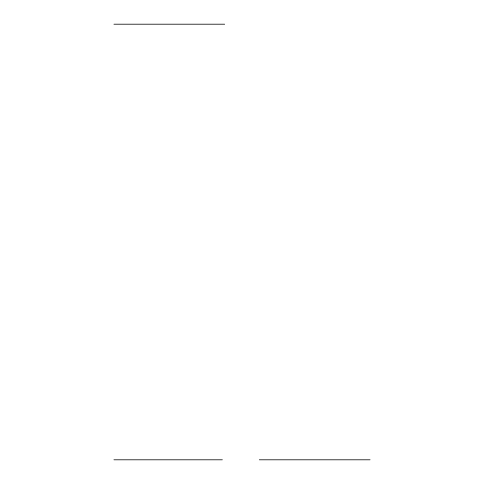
<?xml version="1.0" encoding="UTF-8"?>
<svg xmlns="http://www.w3.org/2000/svg" width="484" height="484" viewBox="0 0 484 484"><rect width="100%" height="100%" fill="white"/><g stroke="black" fill="none" stroke-linecap="round" stroke-linejoin="round"><path stroke-width="0.73" d="M113.934 24.2L224.679 24.2M113.934 459.8L222.356 459.8M259.321 459.8L370.066 459.8"/></g></svg>
